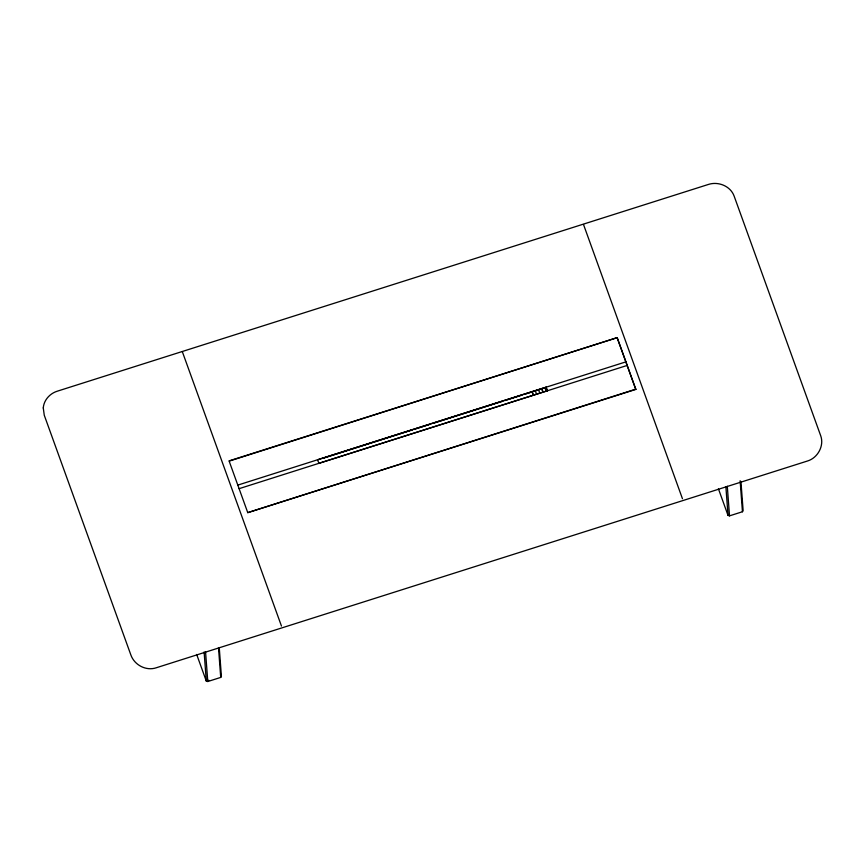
<?xml version="1.0" encoding="UTF-8"?>
<svg xmlns="http://www.w3.org/2000/svg" width="865" height="865" viewBox="0 0 865 865"><rect width="100%" height="100%" fill="white"/><g stroke="black" fill="none" stroke-linecap="round" stroke-linejoin="round"><path stroke-width="1.3" d="M196.679 654.459L206.313 681.112L207.784 681.523L220.726 677.414L221.408 676.322L219.245 647.539M718.415 488.79L728.038 515.443L729.519 515.854L742.451 511.745L743.132 510.653L740.937 481.491M182.396 351.86L281.46 626.044M583.507 224.489L682.453 498.716M229.128 460.861L617.188 337.642L635.818 389.412L247.758 512.642L229.149 461.132L617.188 337.642M317.477 459.802L546.193 387.174M322.732 458.407L412.594 429.862M415.168 429.051L429.289 424.564M434.425 422.942L502.468 401.328M505.03 400.517L521.725 395.219M524.298 394.397L544.831 387.877M318.763 463.37L547.491 390.742M635.797 389.153L247.758 512.642M208.833 680.312L206.313 681.112L204.118 651.951M617.21 337.901L635.818 389.412M546.096 387.206L547.383 390.775M545.015 387.542L546.312 391.11M544.907 387.574L546.204 391.153M541.782 388.569L543.079 392.137M541.674 388.601L542.971 392.18M538.441 389.628L539.846 393.164M535.208 390.656L536.603 394.191M532.083 391.65L533.37 395.219L531.975 391.683M740.126 480.767L742.451 511.745M727.292 486.238L729.519 515.854M725.876 486.671L728.038 515.443M627.157 365.441L239.097 488.671M625.871 361.873L237.81 485.103M547.404 391.034L546.118 387.466M318.839 463.078L317.596 460.039M218.499 647.798L220.726 677.414M205.556 651.886L207.784 681.523M43.272 407.923L44.256 415.211L130.853 654.924C134.399 665.088 146.196 671.305 156.5 667.704L807.586 460.969C817.652 457.931 824.356 445.918 820.744 435.863L734.147 196.15C730.547 186.029 718.199 181.131 708.294 184.483L57.22 391.218C49.867 393.478 43.856 400.117 43.272 407.923"/></g></svg>
